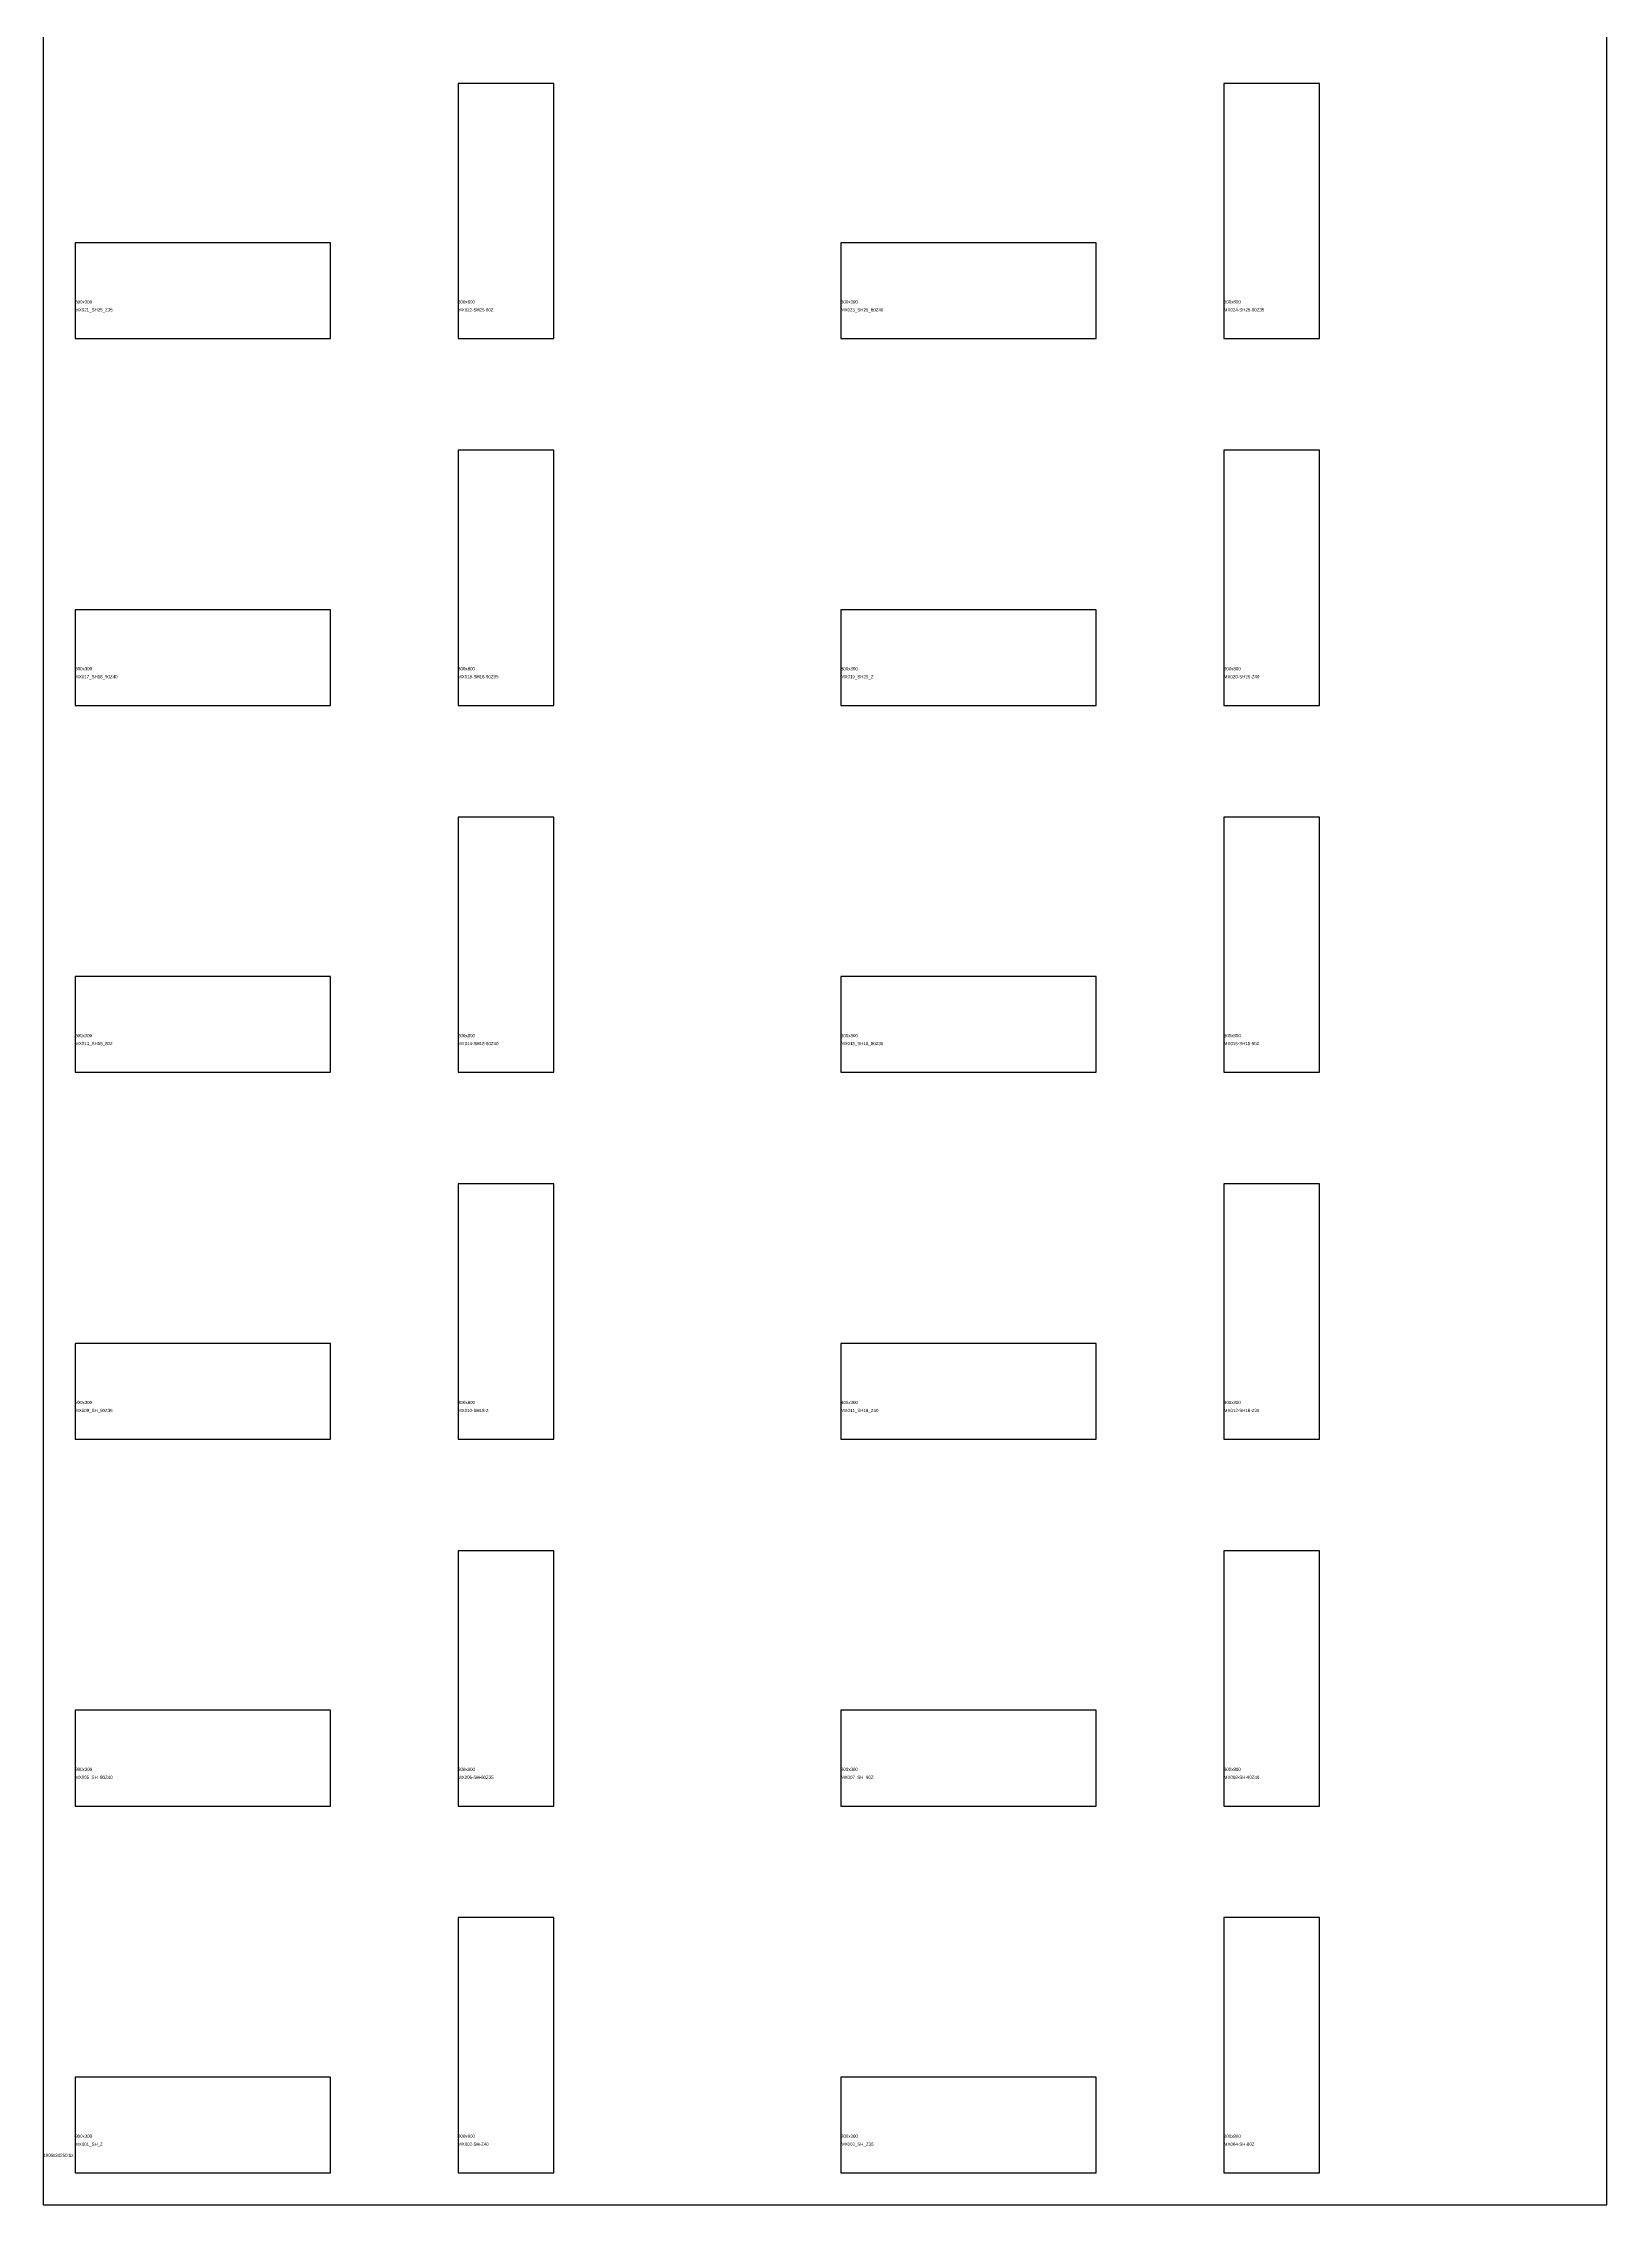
# Model space of a CAD drawing. Header units: millimetres. Extents: x 0 to 4900, y 0 to 24250.
# Drawn here: x 0 to 4900, y 0 to 6776 of the extents above; entities that cross this region are included whole.
import ezdxf

# ---------------------------------------------------------------- set-up
doc = ezdxf.new("R2010")
doc.units = ezdxf.units.MM

msp = doc.modelspace()

# ---------------------------------------------------------------- linework, layer by layer
for points in [[(0, 0), (4900, 0), (4900, 24250), (0, 24250)], [(1300, 5850), (1600, 5850), (1600, 6650), (1300, 6650)], [(3700, 5850), (4000, 5850), (4000, 6650), (3700, 6650)], [(100, 5850), (900, 5850), (900, 6150), (100, 6150)], [(2500, 5850), (3300, 5850), (3300, 6150), (2500, 6150)], [(1300, 4700), (1600, 4700), (1600, 5500), (1300, 5500)], [(3700, 4700), (4000, 4700), (4000, 5500), (3700, 5500)], [(100, 4700), (900, 4700), (900, 5000), (100, 5000)], [(2500, 4700), (3300, 4700), (3300, 5000), (2500, 5000)], [(1300, 3550), (1600, 3550), (1600, 4350), (1300, 4350)], [(3700, 3550), (4000, 3550), (4000, 4350), (3700, 4350)], [(100, 3550), (900, 3550), (900, 3850), (100, 3850)], [(2500, 3550), (3300, 3550), (3300, 3850), (2500, 3850)], [(1300, 2400), (1600, 2400), (1600, 3200), (1300, 3200)], [(3700, 2400), (4000, 2400), (4000, 3200), (3700, 3200)], [(100, 2400), (900, 2400), (900, 2700), (100, 2700)], [(2500, 2400), (3300, 2400), (3300, 2700), (2500, 2700)], [(1300, 1250), (1600, 1250), (1600, 2050), (1300, 2050)], [(3700, 1250), (4000, 1250), (4000, 2050), (3700, 2050)], [(100, 1250), (900, 1250), (900, 1550), (100, 1550)], [(2500, 1250), (3300, 1250), (3300, 1550), (2500, 1550)], [(1300, 100), (1600, 100), (1600, 900), (1300, 900)], [(3700, 100), (4000, 100), (4000, 900), (3700, 900)], [(100, 100), (900, 100), (900, 400), (100, 400)], [(2500, 100), (3300, 100), (3300, 400), (2500, 400)]]:
    msp.add_lwpolyline(points, close=True)

# ---------------------------------------------------------------- texts
for s, p in [('800x300', (100, 5960)), ('300x800', (1300, 5960)), ('800x300', (2500, 5960)), ('300x800', (3700, 5960)), ('MX021_SH25_Z35', (100, 5935)), ('MX022-SH25-80Z', (1300, 5935)), ('MX023_SH25_80Z40', (2500, 5935)), ('MX024-SH25-80Z35', (3700, 5935)), ('800x300', (100, 4810)), ('300x800', (1300, 4810)), ('800x300', (2500, 4810)), ('300x800', (3700, 4810)), ('MX017_SH18_90Z40', (100, 4785)), ('MX018-SH18-90Z35', (1300, 4785)), ('MX019_SH25_Z', (2500, 4785)), ('MX020-SH25-Z40', (3700, 4785)), ('800x300', (100, 3660)), ('300x800', (1300, 3660)), ('800x300', (2500, 3660)), ('300x800', (3700, 3660)), ('MX013_SH18_80Z', (100, 3635)), ('MX014-SH18-80Z40', (1300, 3635)), ('MX015_SH18_80Z35', (2500, 3635)), ('MX016-SH18-90Z', (3700, 3635)), ('800x300', (100, 2510)), ('300x800', (1300, 2510)), ('800x300', (2500, 2510)), ('300x800', (3700, 2510)), ('MX009_SH_90Z35', (100, 2485)), ('MX010-SH18-Z', (1300, 2485)), ('MX011_SH18_Z40', (2500, 2485)), ('MX012-SH18-Z35', (3700, 2485)), ('800x300', (100, 1360)), ('300x800', (1300, 1360)), ('800x300', (2500, 1360)), ('300x800', (3700, 1360)), ('MX005_SH_80Z40', (100, 1335)), ('MX006-SH-80Z35', (1300, 1335)), ('MX007_SH_90Z', (2500, 1335)), ('MX008-SH-90Z40', (3700, 1335)), ('800x300', (100, 210)), ('300x800', (1300, 210)), ('800x300', (2500, 210)), ('300x800', (3700, 210)), ('4900x24250:1x', (0, 150)), ('MX001_SH_Z', (100, 185)), ('MX002-SH-Z40', (1300, 185)), ('MX003_SH_Z35', (2500, 185)), ('MX004-SH-80Z', (3700, 185))]:
    msp.add_text(s, height=10).set_placement(p)

doc.saveas('drawing.dxf')
